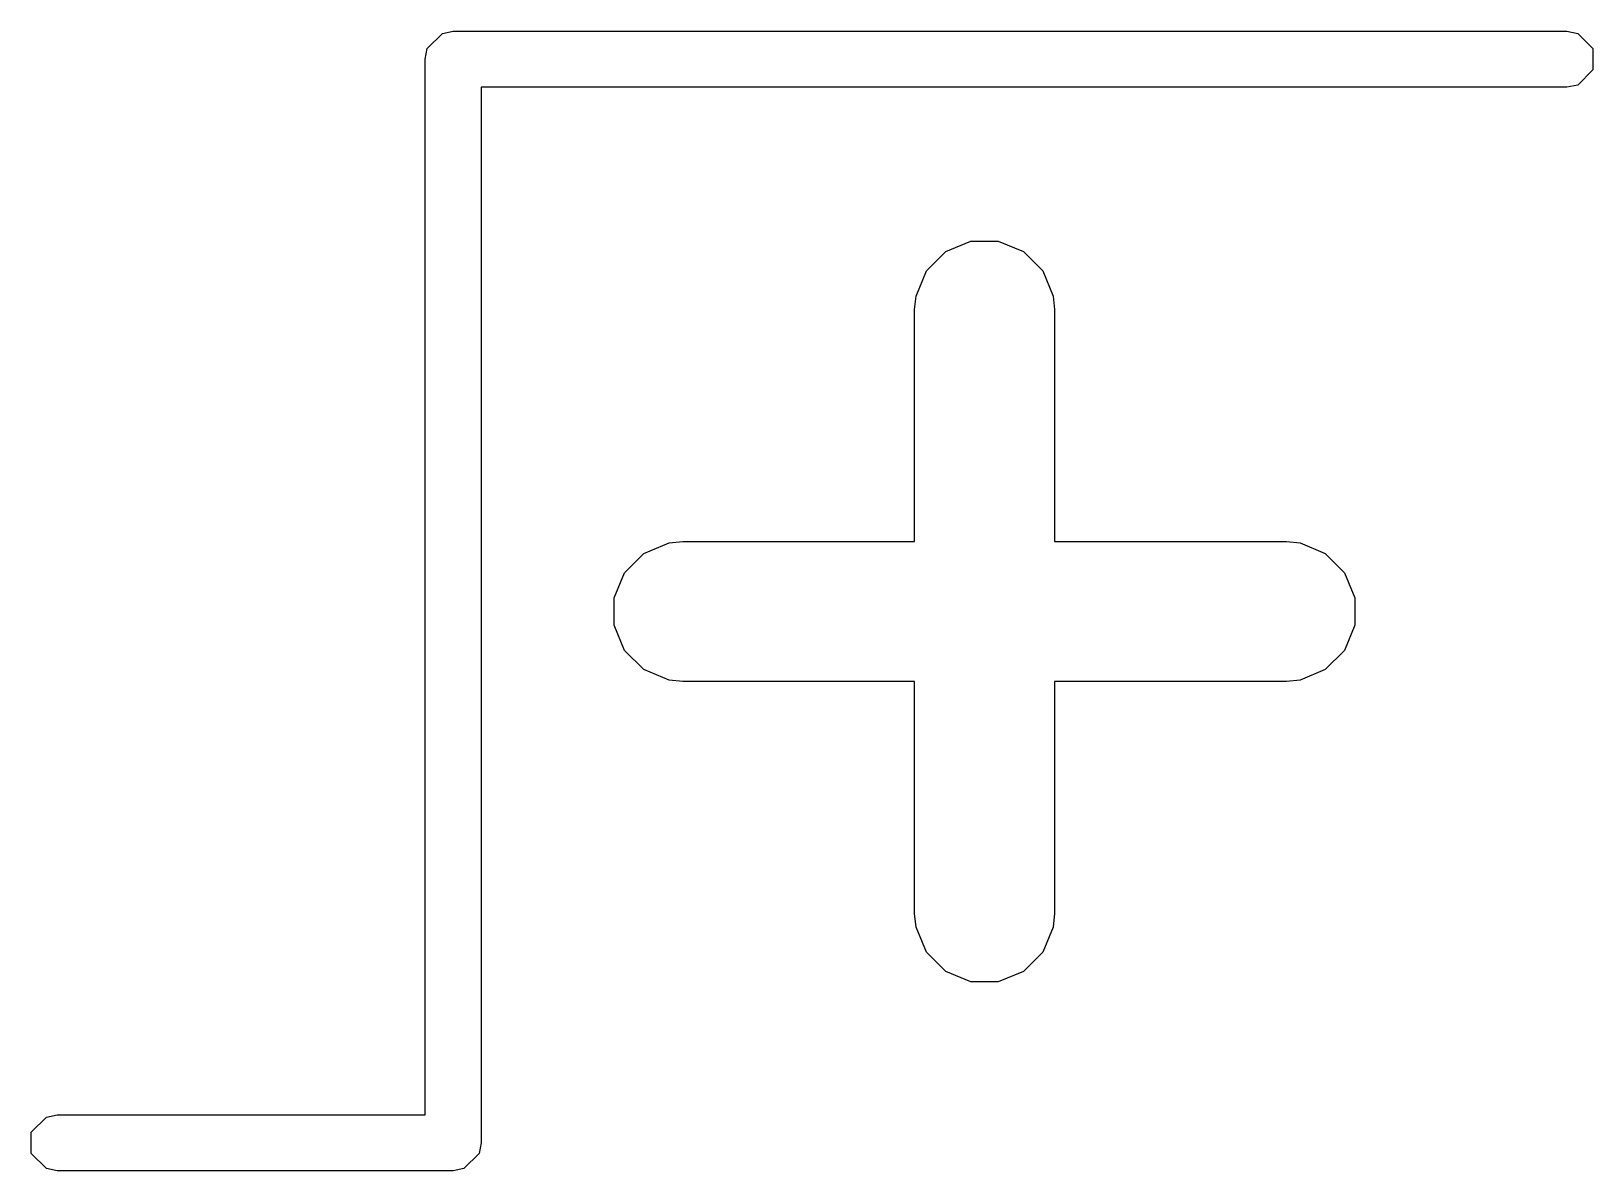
# Model space of a CAD drawing. Header units: inches. Extents: x 0.47 to 2.28, y -2.25 to -0.47.
# Drawn here: x 0.697 to 0.829, y -1.8719 to -1.7756 of the extents above; entities that cross this region are included whole.
import ezdxf

# ---------------------------------------------------------------- set-up
doc = ezdxf.new("R2010")
doc.units = ezdxf.units.IN
doc.header["$MEASUREMENT"] = 0
doc.layers.add('F.Silkscreen', color=41, linetype='CONTINUOUS', true_color=0xf2eda1)

msp = doc.modelspace()

# ---------------------------------------------------------------- linework, layer by layer
at = {"layer": 'F.Silkscreen', "linetype": 'CONTINUOUS'}
for p, q in [((0.73177, -1.77577), (0.73268, -1.77559)), ((0.73268, -1.77559), (0.82677, -1.77559)), ((0.82677, -1.77559), (0.82768, -1.77577)), ((0.73049, -1.77705), (0.73177, -1.77577)), ((0.82768, -1.77577), (0.82895, -1.77705)), ((0.73031, -1.77795), (0.73049, -1.77705)), ((0.73031, -1.86713), (0.73031, -1.77795)), ((0.82895, -1.77705), (0.82895, -1.77886)), ((0.82895, -1.77886), (0.82768, -1.78014)), ((0.82677, -1.78031), (0.73504, -1.78031)), ((0.73504, -1.78031), (0.73504, -1.86949)), ((0.82768, -1.78014), (0.82677, -1.78031)), ((0.77429, -1.7942), (0.77642, -1.79332)), ((0.77642, -1.79332), (0.77872, -1.79332)), ((0.77872, -1.79332), (0.78085, -1.7942)), ((0.77266, -1.79583), (0.77429, -1.7942)), ((0.78085, -1.7942), (0.78248, -1.79583)), ((0.77178, -1.79796), (0.77266, -1.79583)), ((0.78248, -1.79583), (0.78336, -1.79796)), ((0.77166, -1.79911), (0.77178, -1.79796)), ((0.78336, -1.79796), (0.78347, -1.79911)), ((0.77166, -1.8187), (0.77166, -1.79911)), ((0.78347, -1.79911), (0.78347, -1.8187)), ((0.74879, -1.8197), (0.75092, -1.81882)), ((0.75092, -1.81882), (0.75207, -1.8187)), ((0.75207, -1.8187), (0.77166, -1.8187)), ((0.78347, -1.8187), (0.80307, -1.8187)), ((0.80307, -1.8187), (0.80422, -1.81882)), ((0.80422, -1.81882), (0.80635, -1.8197)), ((0.74716, -1.82133), (0.74879, -1.8197)), ((0.80635, -1.8197), (0.80798, -1.82133)), ((0.74628, -1.82346), (0.74716, -1.82133)), ((0.80798, -1.82133), (0.80886, -1.82346)), ((0.74628, -1.82576), (0.74628, -1.82346)), ((0.80886, -1.82346), (0.80886, -1.82576)), ((0.74716, -1.82789), (0.74628, -1.82576)), ((0.80886, -1.82576), (0.80798, -1.82789)), ((0.74879, -1.82952), (0.74716, -1.82789)), ((0.80798, -1.82789), (0.80635, -1.82952)), ((0.75092, -1.8304), (0.74879, -1.82952)), ((0.80635, -1.82952), (0.80422, -1.8304)), ((0.75207, -1.83051), (0.75092, -1.8304)), ((0.77166, -1.83051), (0.75207, -1.83051)), ((0.77166, -1.85011), (0.77166, -1.83051)), ((0.80307, -1.83051), (0.78347, -1.83051)), ((0.78347, -1.83051), (0.78347, -1.85011)), ((0.80422, -1.8304), (0.80307, -1.83051)), ((0.77178, -1.85126), (0.77166, -1.85011)), ((0.78347, -1.85011), (0.78336, -1.85126)), ((0.77266, -1.85339), (0.77178, -1.85126)), ((0.78336, -1.85126), (0.78248, -1.85339)), ((0.77429, -1.85502), (0.77266, -1.85339)), ((0.78248, -1.85339), (0.78085, -1.85502)), ((0.77642, -1.8559), (0.77429, -1.85502)), ((0.77872, -1.8559), (0.77642, -1.8559)), ((0.78085, -1.85502), (0.77872, -1.8559)), ((0.69703, -1.86858), (0.69831, -1.86731)), ((0.69831, -1.86731), (0.69921, -1.86713)), ((0.69921, -1.86713), (0.73031, -1.86713)), ((0.69703, -1.87039), (0.69703, -1.86858)), ((0.69831, -1.87167), (0.69703, -1.87039)), ((0.73486, -1.87039), (0.73358, -1.87167)), ((0.73504, -1.86949), (0.73486, -1.87039)), ((0.69921, -1.87185), (0.69831, -1.87167)), ((0.73268, -1.87185), (0.69921, -1.87185)), ((0.73358, -1.87167), (0.73268, -1.87185))]:
    msp.add_line(p, q, dxfattribs=at)

doc.saveas('drawing.dxf')
